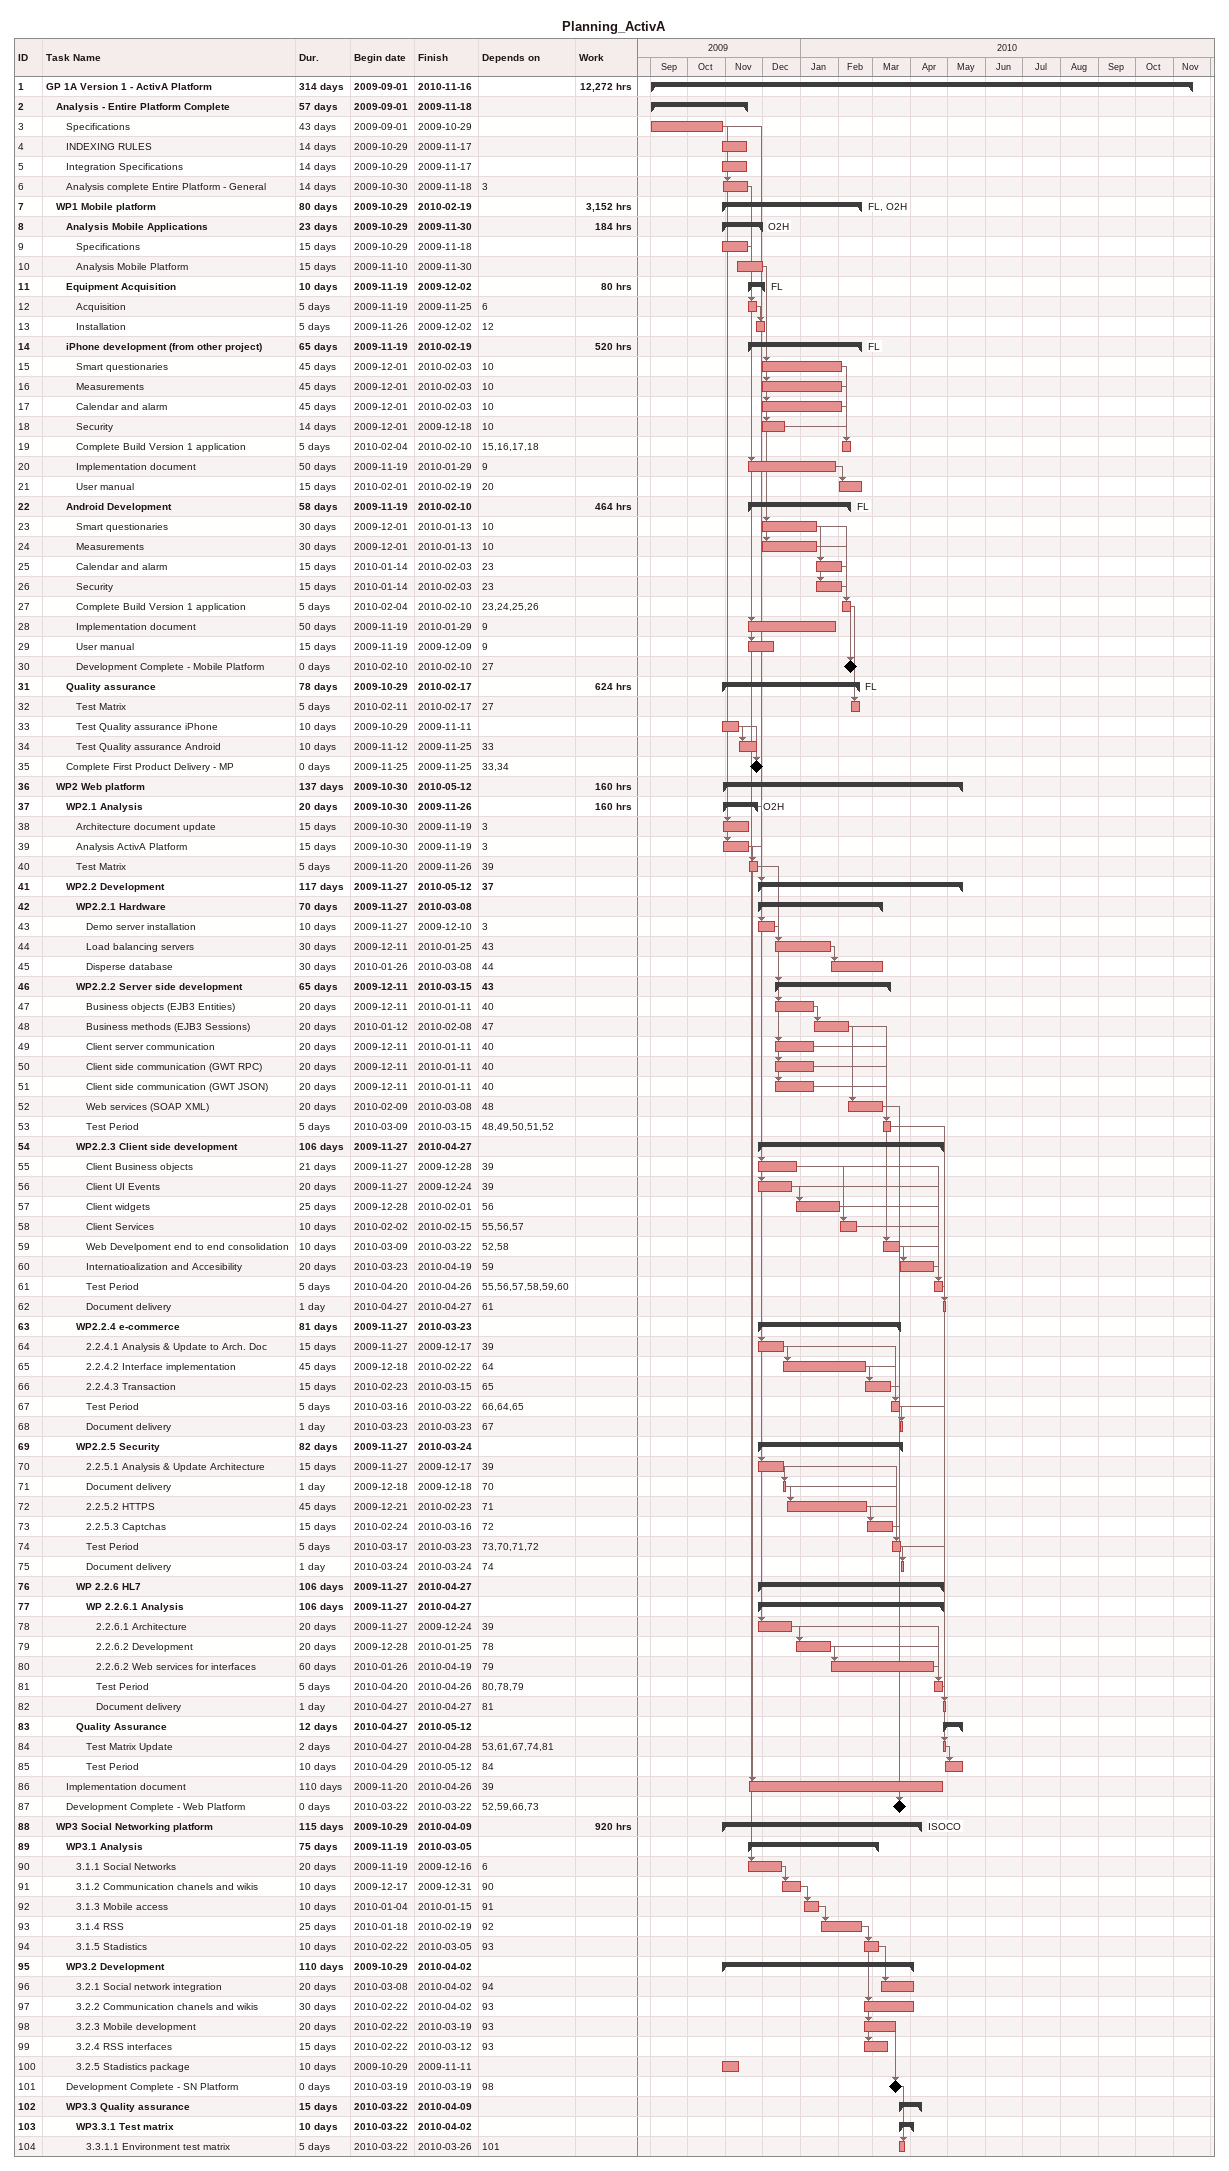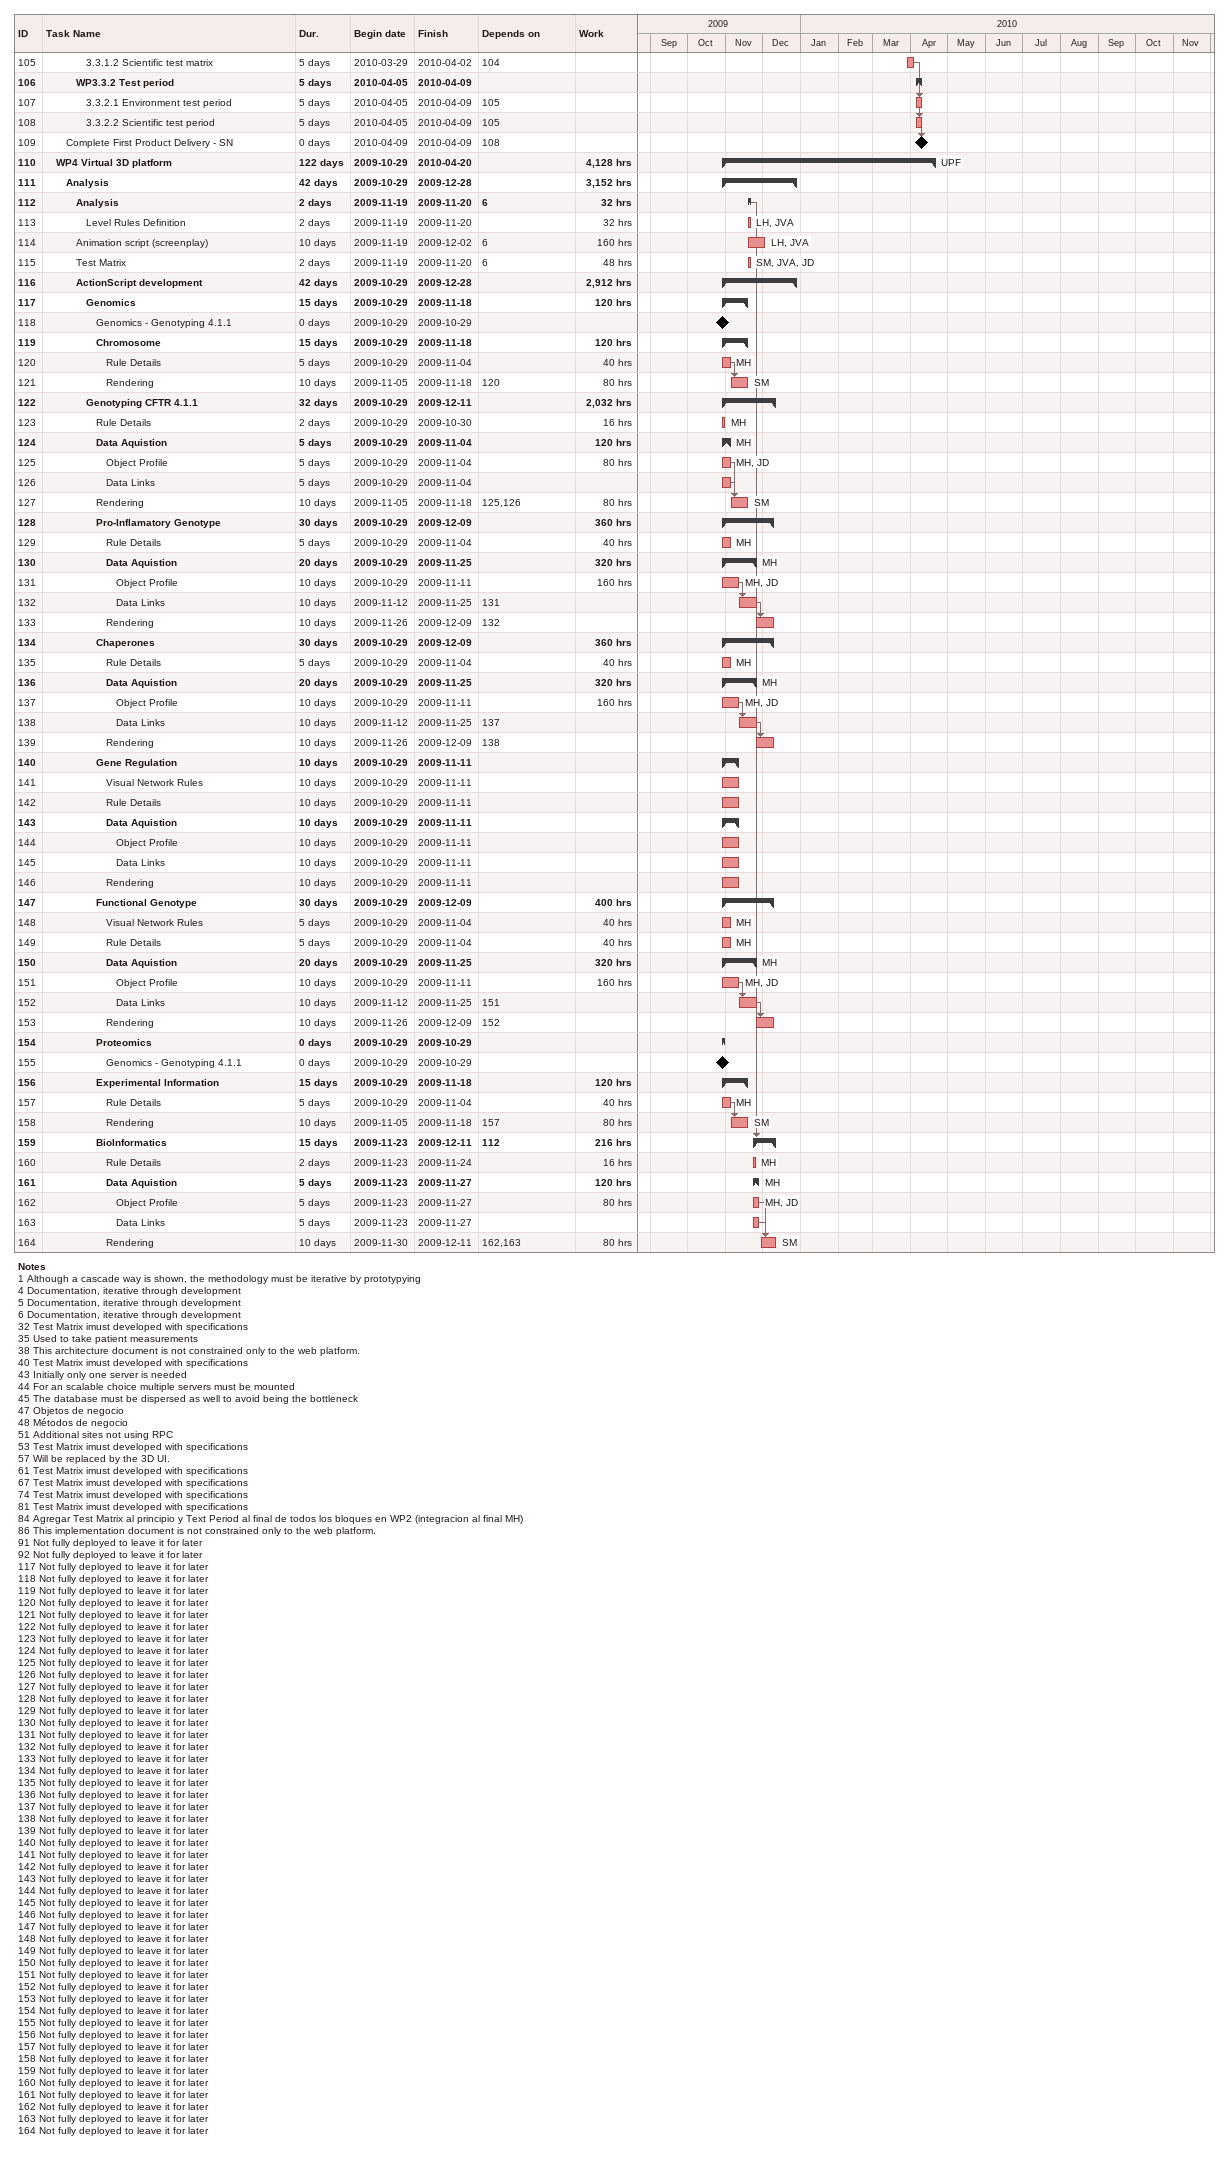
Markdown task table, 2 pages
Planning_ActivA

| ID | Level | Task | Duration | Start | Finish | Predecessors | Resources | Work (h) |
|---|---|---|---|---|---|---|---|---|
| 1 | 1 | **GP 1A Version 1 - ActivA Platform** | 314d | 2009-09-01 | 2010-11-16 |  |  | 12272 |
| 2 | 2 | **Analysis - Entire Platform Complete** | 57d | 2009-09-01 | 2009-11-18 |  |  |  |
| 3 | 3 | Specifications | 43d | 2009-09-01 | 2009-10-29 |  |  |  |
| 4 | 3 | INDEXING RULES | 14d | 2009-10-29 | 2009-11-17 |  |  |  |
| 5 | 3 | Integration Specifications | 14d | 2009-10-29 | 2009-11-17 |  |  |  |
| 6 | 3 | Analysis complete Entire Platform - General | 14d | 2009-10-30 | 2009-11-18 | 3 |  |  |
| 7 | 2 | **WP1 Mobile platform** | 80d | 2009-10-29 | 2010-02-19 |  | FL, O2H | 3152 |
| 8 | 3 | **Analysis Mobile Applications** | 23d | 2009-10-29 | 2009-11-30 |  | O2H | 184 |
| 9 | 4 | Specifications | 15d | 2009-10-29 | 2009-11-18 |  |  |  |
| 10 | 4 | Analysis Mobile Platform | 15d | 2009-11-10 | 2009-11-30 |  |  |  |
| 11 | 3 | **Equipment Acquisition** | 10d | 2009-11-19 | 2009-12-02 |  | FL | 80 |
| 12 | 4 | Acquisition | 5d | 2009-11-19 | 2009-11-25 | 6 |  |  |
| 13 | 4 | Installation | 5d | 2009-11-26 | 2009-12-02 | 12 |  |  |
| 14 | 3 | **iPhone development (from other project)** | 65d | 2009-11-19 | 2010-02-19 |  | FL | 520 |
| 15 | 4 | Smart questionaries | 45d | 2009-12-01 | 2010-02-03 | 10 |  |  |
| 16 | 4 | Measurements | 45d | 2009-12-01 | 2010-02-03 | 10 |  |  |
| 17 | 4 | Calendar and alarm | 45d | 2009-12-01 | 2010-02-03 | 10 |  |  |
| 18 | 4 | Security | 14d | 2009-12-01 | 2009-12-18 | 10 |  |  |
| 19 | 4 | Complete Build Version 1 application | 5d | 2010-02-04 | 2010-02-10 | 15, 16, 17, 18 |  |  |
| 20 | 4 | Implementation document | 50d | 2009-11-19 | 2010-01-29 | 9 |  |  |
| 21 | 4 | User manual | 15d | 2010-02-01 | 2010-02-19 | 20 |  |  |
| 22 | 3 | **Android Development** | 58d | 2009-11-19 | 2010-02-10 |  | FL | 464 |
| 23 | 4 | Smart questionaries | 30d | 2009-12-01 | 2010-01-13 | 10 |  |  |
| 24 | 4 | Measurements | 30d | 2009-12-01 | 2010-01-13 | 10 |  |  |
| 25 | 4 | Calendar and alarm | 15d | 2010-01-14 | 2010-02-03 | 23 |  |  |
| 26 | 4 | Security | 15d | 2010-01-14 | 2010-02-03 | 23 |  |  |
| 27 | 4 | Complete Build Version 1 application | 5d | 2010-02-04 | 2010-02-10 | 23, 24, 25, 26 |  |  |
| 28 | 4 | Implementation document | 50d | 2009-11-19 | 2010-01-29 | 9 |  |  |
| 29 | 4 | User manual | 15d | 2009-11-19 | 2009-12-09 | 9 |  |  |
| 30 | 4 | Development Complete - Mobile Platform | 0d | 2010-02-10 | 2010-02-10 | 27 |  |  |
| 31 | 3 | **Quality assurance** | 78d | 2009-10-29 | 2010-02-17 |  | FL | 624 |
| 32 | 4 | Test Matrix | 5d | 2010-02-11 | 2010-02-17 | 27 |  |  |
| 33 | 4 | Test Quality assurance iPhone | 10d | 2009-10-29 | 2009-11-11 |  |  |  |
| 34 | 4 | Test Quality assurance Android | 10d | 2009-11-12 | 2009-11-25 | 33 |  |  |
| 35 | 3 | Complete First Product Delivery - MP | 0d | 2009-11-25 | 2009-11-25 | 33, 34 |  |  |
| 36 | 2 | **WP2 Web platform** | 137d | 2009-10-30 | 2010-05-12 |  |  | 160 |
| 37 | 3 | **WP2.1 Analysis** | 20d | 2009-10-30 | 2009-11-26 |  | O2H | 160 |
| 38 | 4 | Architecture document update | 15d | 2009-10-30 | 2009-11-19 | 3 |  |  |
| 39 | 4 | Analysis ActivA Platform | 15d | 2009-10-30 | 2009-11-19 | 3 |  |  |
| 40 | 4 | Test Matrix | 5d | 2009-11-20 | 2009-11-26 | 39 |  |  |
| 41 | 3 | **WP2.2 Development** | 117d | 2009-11-27 | 2010-05-12 | 37 |  |  |
| 42 | 4 | **WP2.2.1 Hardware** | 70d | 2009-11-27 | 2010-03-08 |  |  |  |
| 43 | 5 | Demo server installation | 10d | 2009-11-27 | 2009-12-10 | 3 |  |  |
| 44 | 5 | Load balancing servers | 30d | 2009-12-11 | 2010-01-25 | 43 |  |  |
| 45 | 5 | Disperse database | 30d | 2010-01-26 | 2010-03-08 | 44 |  |  |
| 46 | 4 | **WP2.2.2 Server side development** | 65d | 2009-12-11 | 2010-03-15 | 43 |  |  |
| 47 | 5 | Business objects (EJB3 Entities) | 20d | 2009-12-11 | 2010-01-11 | 40 |  |  |
| 48 | 5 | Business methods (EJB3 Sessions) | 20d | 2010-01-12 | 2010-02-08 | 47 |  |  |
| 49 | 5 | Client server communication | 20d | 2009-12-11 | 2010-01-11 | 40 |  |  |
| 50 | 5 | Client side communication (GWT RPC) | 20d | 2009-12-11 | 2010-01-11 | 40 |  |  |
| 51 | 5 | Client side communication (GWT JSON) | 20d | 2009-12-11 | 2010-01-11 | 40 |  |  |
| 52 | 5 | Web services (SOAP XML) | 20d | 2010-02-09 | 2010-03-08 | 48 |  |  |
| 53 | 5 | Test Period | 5d | 2010-03-09 | 2010-03-15 | 48, 49, 50, 51, 52 |  |  |
| 54 | 4 | **WP2.2.3 Client side development** | 106d | 2009-11-27 | 2010-04-27 |  |  |  |
| 55 | 5 | Client Business objects | 21d | 2009-11-27 | 2009-12-28 | 39 |  |  |
| 56 | 5 | Client UI Events | 20d | 2009-11-27 | 2009-12-24 | 39 |  |  |
| 57 | 5 | Client widgets | 25d | 2009-12-28 | 2010-02-01 | 56 |  |  |
| 58 | 5 | Client Services | 10d | 2010-02-02 | 2010-02-15 | 55, 56, 57 |  |  |
| 59 | 5 | Web Develpoment end to end consolidation | 10d | 2010-03-09 | 2010-03-22 | 52, 58 |  |  |
| 60 | 5 | Internatioalization and Accesibility | 20d | 2010-03-23 | 2010-04-19 | 59 |  |  |
| 61 | 5 | Test Period | 5d | 2010-04-20 | 2010-04-26 | 55, 56, 57, 58, 59, 60 |  |  |
| 62 | 5 | Document delivery | 1d | 2010-04-27 | 2010-04-27 | 61 |  |  |
| 63 | 4 | **WP2.2.4 e-commerce** | 81d | 2009-11-27 | 2010-03-23 |  |  |  |
| 64 | 5 | 2.2.4.1 Analysis & Update to Arch. Doc | 15d | 2009-11-27 | 2009-12-17 | 39 |  |  |
| 65 | 5 | 2.2.4.2 Interface implementation | 45d | 2009-12-18 | 2010-02-22 | 64 |  |  |
| 66 | 5 | 2.2.4.3 Transaction | 15d | 2010-02-23 | 2010-03-15 | 65 |  |  |
| 67 | 5 | Test Period | 5d | 2010-03-16 | 2010-03-22 | 66, 64, 65 |  |  |
| 68 | 5 | Document delivery | 1d | 2010-03-23 | 2010-03-23 | 67 |  |  |
| 69 | 4 | **WP2.2.5 Security** | 82d | 2009-11-27 | 2010-03-24 |  |  |  |
| 70 | 5 | 2.2.5.1 Analysis & Update Architecture | 15d | 2009-11-27 | 2009-12-17 | 39 |  |  |
| 71 | 5 | Document delivery | 1d | 2009-12-18 | 2009-12-18 | 70 |  |  |
| 72 | 5 | 2.2.5.2 HTTPS | 45d | 2009-12-21 | 2010-02-23 | 71 |  |  |
| 73 | 5 | 2.2.5.3 Captchas | 15d | 2010-02-24 | 2010-03-16 | 72 |  |  |
| 74 | 5 | Test Period | 5d | 2010-03-17 | 2010-03-23 | 73, 70, 71, 72 |  |  |
| 75 | 5 | Document delivery | 1d | 2010-03-24 | 2010-03-24 | 74 |  |  |
| 76 | 4 | **WP 2.2.6 HL7** | 106d | 2009-11-27 | 2010-04-27 |  |  |  |
| 77 | 5 | **WP 2.2.6.1 Analysis** | 106d | 2009-11-27 | 2010-04-27 |  |  |  |
| 78 | 6 | 2.2.6.1 Architecture | 20d | 2009-11-27 | 2009-12-24 | 39 |  |  |
| 79 | 6 | 2.2.6.2 Development | 20d | 2009-12-28 | 2010-01-25 | 78 |  |  |
| 80 | 6 | 2.2.6.2 Web services for interfaces | 60d | 2010-01-26 | 2010-04-19 | 79 |  |  |
| 81 | 6 | Test Period | 5d | 2010-04-20 | 2010-04-26 | 80, 78, 79 |  |  |
| 82 | 6 | Document delivery | 1d | 2010-04-27 | 2010-04-27 | 81 |  |  |
| 83 | 4 | **Quality Assurance** | 12d | 2010-04-27 | 2010-05-12 |  |  |  |
| 84 | 5 | Test Matrix Update | 2d | 2010-04-27 | 2010-04-28 | 53, 61, 67, 74, 81 |  |  |
| 85 | 5 | Test Period | 10d | 2010-04-29 | 2010-05-12 | 84 |  |  |
| 86 | 3 | Implementation document | 110d | 2009-11-20 | 2010-04-26 | 39 |  |  |
| 87 | 3 | Development Complete - Web Platform | 0d | 2010-03-22 | 2010-03-22 | 52, 59, 66, 73 |  |  |
| 88 | 2 | **WP3 Social Networking platform** | 115d | 2009-10-29 | 2010-04-09 |  | ISOCO | 920 |
| 89 | 3 | **WP3.1 Analysis** | 75d | 2009-11-19 | 2010-03-05 |  |  |  |
| 90 | 4 | 3.1.1 Social Networks | 20d | 2009-11-19 | 2009-12-16 | 6 |  |  |
| 91 | 4 | 3.1.2 Communication chanels and wikis | 10d | 2009-12-17 | 2009-12-31 | 90 |  |  |
| 92 | 4 | 3.1.3 Mobile access | 10d | 2010-01-04 | 2010-01-15 | 91 |  |  |
| 93 | 4 | 3.1.4 RSS | 25d | 2010-01-18 | 2010-02-19 | 92 |  |  |
| 94 | 4 | 3.1.5 Stadistics | 10d | 2010-02-22 | 2010-03-05 | 93 |  |  |
| 95 | 3 | **WP3.2 Development** | 110d | 2009-10-29 | 2010-04-02 |  |  |  |
| 96 | 4 | 3.2.1 Social network integration | 20d | 2010-03-08 | 2010-04-02 | 94 |  |  |
| 97 | 4 | 3.2.2 Communication chanels and wikis | 30d | 2010-02-22 | 2010-04-02 | 93 |  |  |
| 98 | 4 | 3.2.3 Mobile development | 20d | 2010-02-22 | 2010-03-19 | 93 |  |  |
| 99 | 4 | 3.2.4 RSS interfaces | 15d | 2010-02-22 | 2010-03-12 | 93 |  |  |
| 100 | 4 | 3.2.5 Stadistics package | 10d | 2009-10-29 | 2009-11-11 |  |  |  |
| 101 | 3 | Development Complete - SN Platform | 0d | 2010-03-19 | 2010-03-19 | 98 |  |  |
| 102 | 3 | **WP3.3 Quality assurance** | 15d | 2010-03-22 | 2010-04-09 |  |  |  |
| 103 | 4 | **WP3.3.1 Test matrix** | 10d | 2010-03-22 | 2010-04-02 |  |  |  |
| 104 | 5 | 3.3.1.1 Environment test matrix | 5d | 2010-03-22 | 2010-03-26 | 101 |  |  |
| 105 | 5 | 3.3.1.2 Scientific test matrix | 5d | 2010-03-29 | 2010-04-02 | 104 |  |  |
| 106 | 4 | **WP3.3.2 Test period** | 5d | 2010-04-05 | 2010-04-09 |  |  |  |
| 107 | 5 | 3.3.2.1 Environment test period | 5d | 2010-04-05 | 2010-04-09 | 105 |  |  |
| 108 | 5 | 3.3.2.2 Scientific test period | 5d | 2010-04-05 | 2010-04-09 | 105 |  |  |
| 109 | 3 | Complete First Product Delivery - SN | 0d | 2010-04-09 | 2010-04-09 | 108 |  |  |
| 110 | 2 | **WP4 Virtual 3D platform** | 122d | 2009-10-29 | 2010-04-20 |  | UPF | 4128 |
| 111 | 3 | **Analysis** | 42d | 2009-10-29 | 2009-12-28 |  |  | 3152 |
| 112 | 4 | **Analysis** | 2d | 2009-11-19 | 2009-11-20 | 6 |  | 32 |
| 113 | 5 | Level Rules Definition | 2d | 2009-11-19 | 2009-11-20 |  | LH, JVA | 32 |
| 114 | 4 | Animation script (screenplay) | 10d | 2009-11-19 | 2009-12-02 | 6 | LH, JVA | 160 |
| 115 | 4 | Test Matrix | 2d | 2009-11-19 | 2009-11-20 | 6 | SM, JVA, JD | 48 |
| 116 | 4 | **ActionScript development** | 42d | 2009-10-29 | 2009-12-28 |  |  | 2912 |
| 117 | 5 | **Genomics** | 15d | 2009-10-29 | 2009-11-18 |  |  | 120 |
| 118 | 6 | Genomics - Genotyping 4.1.1 | 0d | 2009-10-29 | 2009-10-29 |  |  |  |
| 119 | 6 | **Chromosome** | 15d | 2009-10-29 | 2009-11-18 |  |  | 120 |
| 120 | 7 | Rule Details | 5d | 2009-10-29 | 2009-11-04 |  | MH | 40 |
| 121 | 7 | Rendering | 10d | 2009-11-05 | 2009-11-18 | 120 | SM | 80 |
| 122 | 5 | **Genotyping CFTR 4.1.1** | 32d | 2009-10-29 | 2009-12-11 |  |  | 2032 |
| 123 | 6 | Rule Details | 2d | 2009-10-29 | 2009-10-30 |  | MH | 16 |
| 124 | 6 | **Data Aquistion** | 5d | 2009-10-29 | 2009-11-04 |  | MH | 120 |
| 125 | 7 | Object Profile | 5d | 2009-10-29 | 2009-11-04 |  | MH, JD | 80 |
| 126 | 7 | Data Links | 5d | 2009-10-29 | 2009-11-04 |  |  |  |
| 127 | 6 | Rendering | 10d | 2009-11-05 | 2009-11-18 | 125, 126 | SM | 80 |
| 128 | 6 | **Pro-Inflamatory Genotype** | 30d | 2009-10-29 | 2009-12-09 |  |  | 360 |
| 129 | 7 | Rule Details | 5d | 2009-10-29 | 2009-11-04 |  | MH | 40 |
| 130 | 7 | **Data Aquistion** | 20d | 2009-10-29 | 2009-11-25 |  | MH | 320 |
| 131 | 8 | Object Profile | 10d | 2009-10-29 | 2009-11-11 |  | MH, JD | 160 |
| 132 | 8 | Data Links | 10d | 2009-11-12 | 2009-11-25 | 131 |  |  |
| 133 | 7 | Rendering | 10d | 2009-11-26 | 2009-12-09 | 132 |  |  |
| 134 | 6 | **Chaperones** | 30d | 2009-10-29 | 2009-12-09 |  |  | 360 |
| 135 | 7 | Rule Details | 5d | 2009-10-29 | 2009-11-04 |  | MH | 40 |
| 136 | 7 | **Data Aquistion** | 20d | 2009-10-29 | 2009-11-25 |  | MH | 320 |
| 137 | 8 | Object Profile | 10d | 2009-10-29 | 2009-11-11 |  | MH, JD | 160 |
| 138 | 8 | Data Links | 10d | 2009-11-12 | 2009-11-25 | 137 |  |  |
| 139 | 7 | Rendering | 10d | 2009-11-26 | 2009-12-09 | 138 |  |  |
| 140 | 6 | **Gene Regulation** | 10d | 2009-10-29 | 2009-11-11 |  |  |  |
| 141 | 7 | Visual Network Rules | 10d | 2009-10-29 | 2009-11-11 |  |  |  |
| 142 | 7 | Rule Details | 10d | 2009-10-29 | 2009-11-11 |  |  |  |
| 143 | 7 | **Data Aquistion** | 10d | 2009-10-29 | 2009-11-11 |  |  |  |
| 144 | 8 | Object Profile | 10d | 2009-10-29 | 2009-11-11 |  |  |  |
| 145 | 8 | Data Links | 10d | 2009-10-29 | 2009-11-11 |  |  |  |
| 146 | 7 | Rendering | 10d | 2009-10-29 | 2009-11-11 |  |  |  |
| 147 | 6 | **Functional Genotype** | 30d | 2009-10-29 | 2009-12-09 |  |  | 400 |
| 148 | 7 | Visual Network Rules | 5d | 2009-10-29 | 2009-11-04 |  | MH | 40 |
| 149 | 7 | Rule Details | 5d | 2009-10-29 | 2009-11-04 |  | MH | 40 |
| 150 | 7 | **Data Aquistion** | 20d | 2009-10-29 | 2009-11-25 |  | MH | 320 |
| 151 | 8 | Object Profile | 10d | 2009-10-29 | 2009-11-11 |  | MH, JD | 160 |
| 152 | 8 | Data Links | 10d | 2009-11-12 | 2009-11-25 | 151 |  |  |
| 153 | 7 | Rendering | 10d | 2009-11-26 | 2009-12-09 | 152 |  |  |
| 154 | 6 | **Proteomics** | 0d | 2009-10-29 | 2009-10-29 |  |  |  |
| 155 | 7 | Genomics - Genotyping 4.1.1 | 0d | 2009-10-29 | 2009-10-29 |  |  |  |
| 156 | 6 | **Experimental Information** | 15d | 2009-10-29 | 2009-11-18 |  |  | 120 |
| 157 | 7 | Rule Details | 5d | 2009-10-29 | 2009-11-04 |  | MH | 40 |
| 158 | 7 | Rendering | 10d | 2009-11-05 | 2009-11-18 | 157 | SM | 80 |
| 159 | 6 | **BioInformatics** | 15d | 2009-11-23 | 2009-12-11 | 112 |  | 216 |
| 160 | 7 | Rule Details | 2d | 2009-11-23 | 2009-11-24 |  | MH | 16 |
| 161 | 7 | **Data Aquistion** | 5d | 2009-11-23 | 2009-11-27 |  | MH | 120 |
| 162 | 8 | Object Profile | 5d | 2009-11-23 | 2009-11-27 |  | MH, JD | 80 |
| 163 | 8 | Data Links | 5d | 2009-11-23 | 2009-11-27 |  |  |  |
| 164 | 7 | Rendering | 10d | 2009-11-30 | 2009-12-11 | 162, 163 | SM | 80 |

Notes
- 1: Although a cascade way is shown, the methodology must be iterative by prototypying
- 4: Documentation, iterative through development
- 5: Documentation, iterative through development
- 6: Documentation, iterative through development
- 32: Test Matrix imust developed with specifications
- 35: Used to take patient measurements
- 38: This architecture document is not constrained only to the web platform.
- 40: Test Matrix imust developed with specifications
- 43: Initially only one server is needed
- 44: For an scalable choice multiple servers must be mounted
- 45: The database must be dispersed as well to avoid being the bottleneck
- 47: Objetos de negocio
- 48: Métodos de negocio
- 51: Additional sites not using RPC
- 53: Test Matrix imust developed with specifications
- 57: Will be replaced by the 3D UI.
- 61: Test Matrix imust developed with specifications
- 67: Test Matrix imust developed with specifications
- 74: Test Matrix imust developed with specifications
- 81: Test Matrix imust developed with specifications
- 84: Agregar Test Matrix al principio y Text Period al final de todos los bloques en WP2 (integracion al final MH)
- 86: This implementation document is not constrained only to the web platform.
- 91: Not fully deployed to leave it for later
- 92: Not fully deployed to leave it for later
- 117: Not fully deployed to leave it for later
- 118: Not fully deployed to leave it for later
- 119: Not fully deployed to leave it for later
- 120: Not fully deployed to leave it for later
- 121: Not fully deployed to leave it for later
- 122: Not fully deployed to leave it for later
- 123: Not fully deployed to leave it for later
- 124: Not fully deployed to leave it for later
- 125: Not fully deployed to leave it for later
- 126: Not fully deployed to leave it for later
- 127: Not fully deployed to leave it for later
- 128: Not fully deployed to leave it for later
- 129: Not fully deployed to leave it for later
- 130: Not fully deployed to leave it for later
- 131: Not fully deployed to leave it for later
- 132: Not fully deployed to leave it for later
- 133: Not fully deployed to leave it for later
- 134: Not fully deployed to leave it for later
- 135: Not fully deployed to leave it for later
- 136: Not fully deployed to leave it for later
- 137: Not fully deployed to leave it for later
- 138: Not fully deployed to leave it for later
- 139: Not fully deployed to leave it for later
- 140: Not fully deployed to leave it for later
- 141: Not fully deployed to leave it for later
- 142: Not fully deployed to leave it for later
- 143: Not fully deployed to leave it for later
- 144: Not fully deployed to leave it for later
- 145: Not fully deployed to leave it for later
- 146: Not fully deployed to leave it for later
- 147: Not fully deployed to leave it for later
- 148: Not fully deployed to leave it for later
- 149: Not fully deployed to leave it for later
- 150: Not fully deployed to leave it for later
- 151: Not fully deployed to leave it for later
- 152: Not fully deployed to leave it for later
- 153: Not fully deployed to leave it for later
- 154: Not fully deployed to leave it for later
- 155: Not fully deployed to leave it for later
- 156: Not fully deployed to leave it for later
- 157: Not fully deployed to leave it for later
- 158: Not fully deployed to leave it for later
- 159: Not fully deployed to leave it for later
- 160: Not fully deployed to leave it for later
- 161: Not fully deployed to leave it for later
- 162: Not fully deployed to leave it for later
- 163: Not fully deployed to leave it for later
- 164: Not fully deployed to leave it for later
